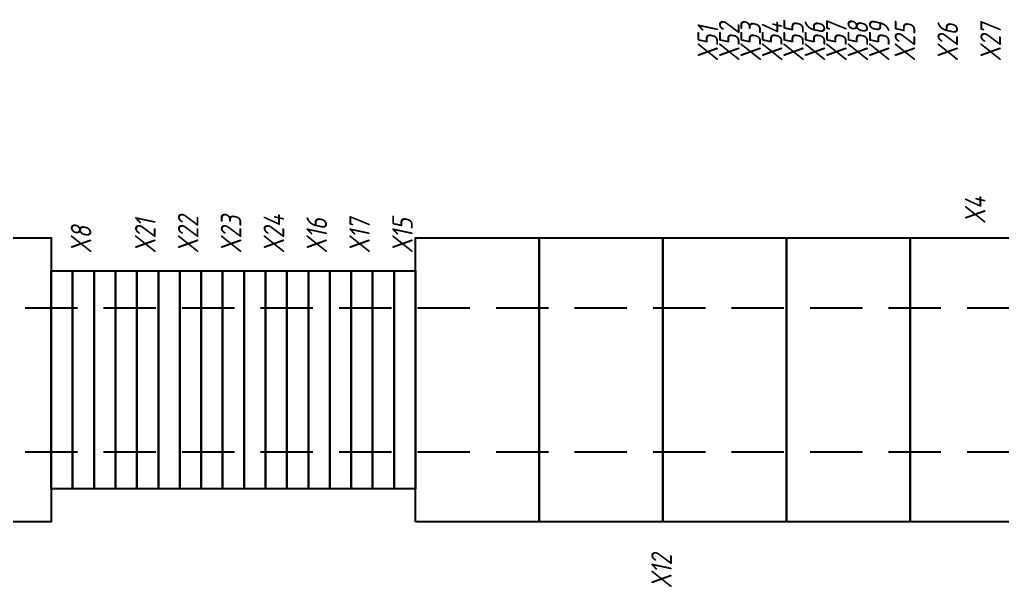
# Model space of a CAD drawing. Header units: millimetres. Extents: x -2573 to 1068, y -1220 to 2800.
# Drawn here: x 352.6 to 591, y 2339.6 to 2477.5 of the extents above; entities that cross this region are included whole.
import ezdxf

# ---------------------------------------------------------------- set-up
doc = ezdxf.new("R2010")
doc.units = ezdxf.units.MM
doc.linetypes.add('DASHED', pattern=[19.05, 12.7, -6.35])
doc.styles.add('textstyle121', font='', dxfattribs={"width": 0.8})
doc.styles.add('textstyle127', font='', dxfattribs={"width": 0.8})
doc.styles.add('textstyle131', font='', dxfattribs={"width": 0.8})
doc.styles.add('textstyle132', font='', dxfattribs={"width": 0.8})
doc.styles.add('textstyle133', font='', dxfattribs={"width": 0.8})
doc.styles.add('textstyle134', font='', dxfattribs={"width": 0.8})
doc.styles.add('textstyle138', font='', dxfattribs={"width": 0.8})
doc.styles.add('textstyle139', font='', dxfattribs={"width": 0.8})
doc.styles.add('textstyle140', font='', dxfattribs={"width": 0.8})
doc.styles.add('textstyle141', font='', dxfattribs={"width": 0.8})
doc.styles.add('textstyle144', font='', dxfattribs={"width": 0.8})
doc.styles.add('textstyle151', font='', dxfattribs={"width": 0.8})
doc.styles.add('textstyle152', font='', dxfattribs={"width": 0.8})
doc.styles.add('textstyle153', font='', dxfattribs={"width": 0.8})
doc.styles.add('textstyle154', font='', dxfattribs={"width": 0.8})
doc.styles.add('textstyle157', font='', dxfattribs={"width": 0.8})
doc.styles.add('textstyle158', font='', dxfattribs={"width": 0.8})
doc.styles.add('textstyle162', font='', dxfattribs={"width": 0.8})
doc.styles.add('textstyle163', font='', dxfattribs={"width": 0.8})
doc.styles.add('textstyle164', font='', dxfattribs={"width": 0.8})
doc.styles.add('textstyle167', font='', dxfattribs={"width": 0.8})
doc.styles.add('textstyle173', font='', dxfattribs={"width": 0.8})
doc.styles.get('textstyle121').set_extended_font_data('ISOCPEUR', italic=True)
doc.styles.get('textstyle127').set_extended_font_data('ISOCPEUR', italic=True)
doc.styles.get('textstyle131').set_extended_font_data('ISOCPEUR', italic=True)
doc.styles.get('textstyle132').set_extended_font_data('ISOCPEUR', italic=True)
doc.styles.get('textstyle133').set_extended_font_data('ISOCPEUR', italic=True)
doc.styles.get('textstyle134').set_extended_font_data('ISOCPEUR', italic=True)
doc.styles.get('textstyle138').set_extended_font_data('ISOCPEUR', italic=True)
doc.styles.get('textstyle139').set_extended_font_data('ISOCPEUR', italic=True)
doc.styles.get('textstyle140').set_extended_font_data('ISOCPEUR', italic=True)
doc.styles.get('textstyle141').set_extended_font_data('ISOCPEUR', italic=True)
doc.styles.get('textstyle144').set_extended_font_data('ISOCPEUR', italic=True)
doc.styles.get('textstyle151').set_extended_font_data('ISOCPEUR', italic=True)
doc.styles.get('textstyle152').set_extended_font_data('ISOCPEUR', italic=True)
doc.styles.get('textstyle153').set_extended_font_data('ISOCPEUR', italic=True)
doc.styles.get('textstyle154').set_extended_font_data('ISOCPEUR', italic=True)
doc.styles.get('textstyle157').set_extended_font_data('ISOCPEUR', italic=True)
doc.styles.get('textstyle158').set_extended_font_data('ISOCPEUR', italic=True)
doc.styles.get('textstyle162').set_extended_font_data('ISOCPEUR', italic=True)
doc.styles.get('textstyle163').set_extended_font_data('ISOCPEUR', italic=True)
doc.styles.get('textstyle164').set_extended_font_data('ISOCPEUR', italic=True)
doc.styles.get('textstyle167').set_extended_font_data('ISOCPEUR', italic=True)
doc.styles.get('textstyle173').set_extended_font_data('ISOCPEUR', italic=True)

msp = doc.modelspace()

# ---------------------------------------------------------------- linework, layer by layer
at = {"color": 0, "linetype": 'DASHED'}
for p, q in [((106.25, 2407.5), (856.25, 2407.5)), ((106.25, 2372.5), (856.25, 2372.5))]:
    msp.add_line(p, q, dxfattribs=at)
at = {"flags": 128}
for points in [[(330.25, 2355.5), (330.25, 2424.5), (360.25, 2424.5), (360.25, 2355.5)], [(448.65, 2355.5), (448.65, 2424.5), (478.65, 2424.5), (478.65, 2355.5)], [(478.65, 2355.5), (478.65, 2424.5), (508.65, 2424.5), (508.65, 2355.5)], [(508.65, 2355.5), (508.65, 2424.5), (538.65, 2424.5), (538.65, 2355.5)], [(538.65, 2355.5), (538.65, 2424.5), (568.65, 2424.5), (568.65, 2355.5)], [(568.65, 2355.5), (568.65, 2424.5), (598.65, 2424.5), (598.65, 2355.5)]]:
    msp.add_lwpolyline(points, close=True, dxfattribs=at)
at = {"color": 0}
for points in [[(365.45, 2363.5), (360.25, 2363.5), (360.25, 2416.5), (365.45, 2416.5)], [(370.65, 2363.5), (365.45, 2363.5), (365.45, 2416.5), (370.65, 2416.5)], [(375.85, 2363.5), (370.65, 2363.5), (370.65, 2416.5), (375.85, 2416.5)], [(381.05, 2363.5), (375.85, 2363.5), (375.85, 2416.5), (381.05, 2416.5)], [(386.25, 2363.5), (381.05, 2363.5), (381.05, 2416.5), (386.25, 2416.5)], [(391.45, 2363.5), (386.25, 2363.5), (386.25, 2416.5), (391.45, 2416.5)], [(396.65, 2363.5), (391.45, 2363.5), (391.45, 2416.5), (396.65, 2416.5)], [(401.85, 2363.5), (396.65, 2363.5), (396.65, 2416.5), (401.85, 2416.5)], [(407.05, 2363.5), (401.85, 2363.5), (401.85, 2416.5), (407.05, 2416.5)], [(412.25, 2363.5), (407.05, 2363.5), (407.05, 2416.5), (412.25, 2416.5)], [(417.45, 2363.5), (412.25, 2363.5), (412.25, 2416.5), (417.45, 2416.5)], [(422.65, 2363.5), (417.45, 2363.5), (417.45, 2416.5), (422.65, 2416.5)], [(427.85, 2363.5), (422.65, 2363.5), (422.65, 2416.5), (427.85, 2416.5)], [(433.05, 2363.5), (427.85, 2363.5), (427.85, 2416.5), (433.05, 2416.5)], [(438.25, 2363.5), (433.05, 2363.5), (433.05, 2416.5), (438.25, 2416.5)], [(443.45, 2363.5), (438.25, 2363.5), (438.25, 2416.5), (443.45, 2416.5)], [(448.65, 2363.5), (443.45, 2363.5), (443.45, 2416.5), (448.65, 2416.5)]]:
    msp.add_lwpolyline(points, close=True, dxfattribs=at)

# ---------------------------------------------------------------- texts
at = {"color": 1, "lineweight": 40, "true_color": 0xff0000, "width": 0.8}
for s, style, p in [('X55', 'textstyle162', (542.87, 2467.34)), ('X51', 'textstyle157', (522.07, 2467.34)), ('X52', 'textstyle153', (527.27, 2467.34)), ('X53', 'textstyle151', (532.47, 2467.34)), ('X54', 'textstyle152', (537.67, 2467.34)), ('X56', 'textstyle163', (548.07, 2467.34)), ('X57', 'textstyle167', (553.27, 2467.34)), ('X58', 'textstyle164', (558.47, 2467.34)), ('X59', 'textstyle173', (563.67, 2467.34)), ('X25', 'textstyle144', (569.89, 2467.34)), ('X26', 'textstyle154', (580.29, 2467.34)), ('X27', 'textstyle158', (590.69, 2467.34)), ('X4', 'textstyle121', (586.96, 2427.85)), ('X22', 'textstyle139', (395.99, 2420.72)), ('X23', 'textstyle140', (406.39, 2420.72)), ('X24', 'textstyle141', (416.79, 2420.72)), ('X17', 'textstyle134', (437.59, 2420.72)), ('X15', 'textstyle132', (447.99, 2420.72)), ('X8', 'textstyle127', (369.99, 2420.72)), ('X21', 'textstyle138', (385.59, 2420.72)), ('X16', 'textstyle133', (427.19, 2420.72)), ('X12', 'textstyle131', (510.85, 2339.32))]:
    msp.add_text(s, height=5, rotation=90, dxfattribs=dict(at, style=style)).set_placement(p)

doc.saveas('drawing.dxf')
